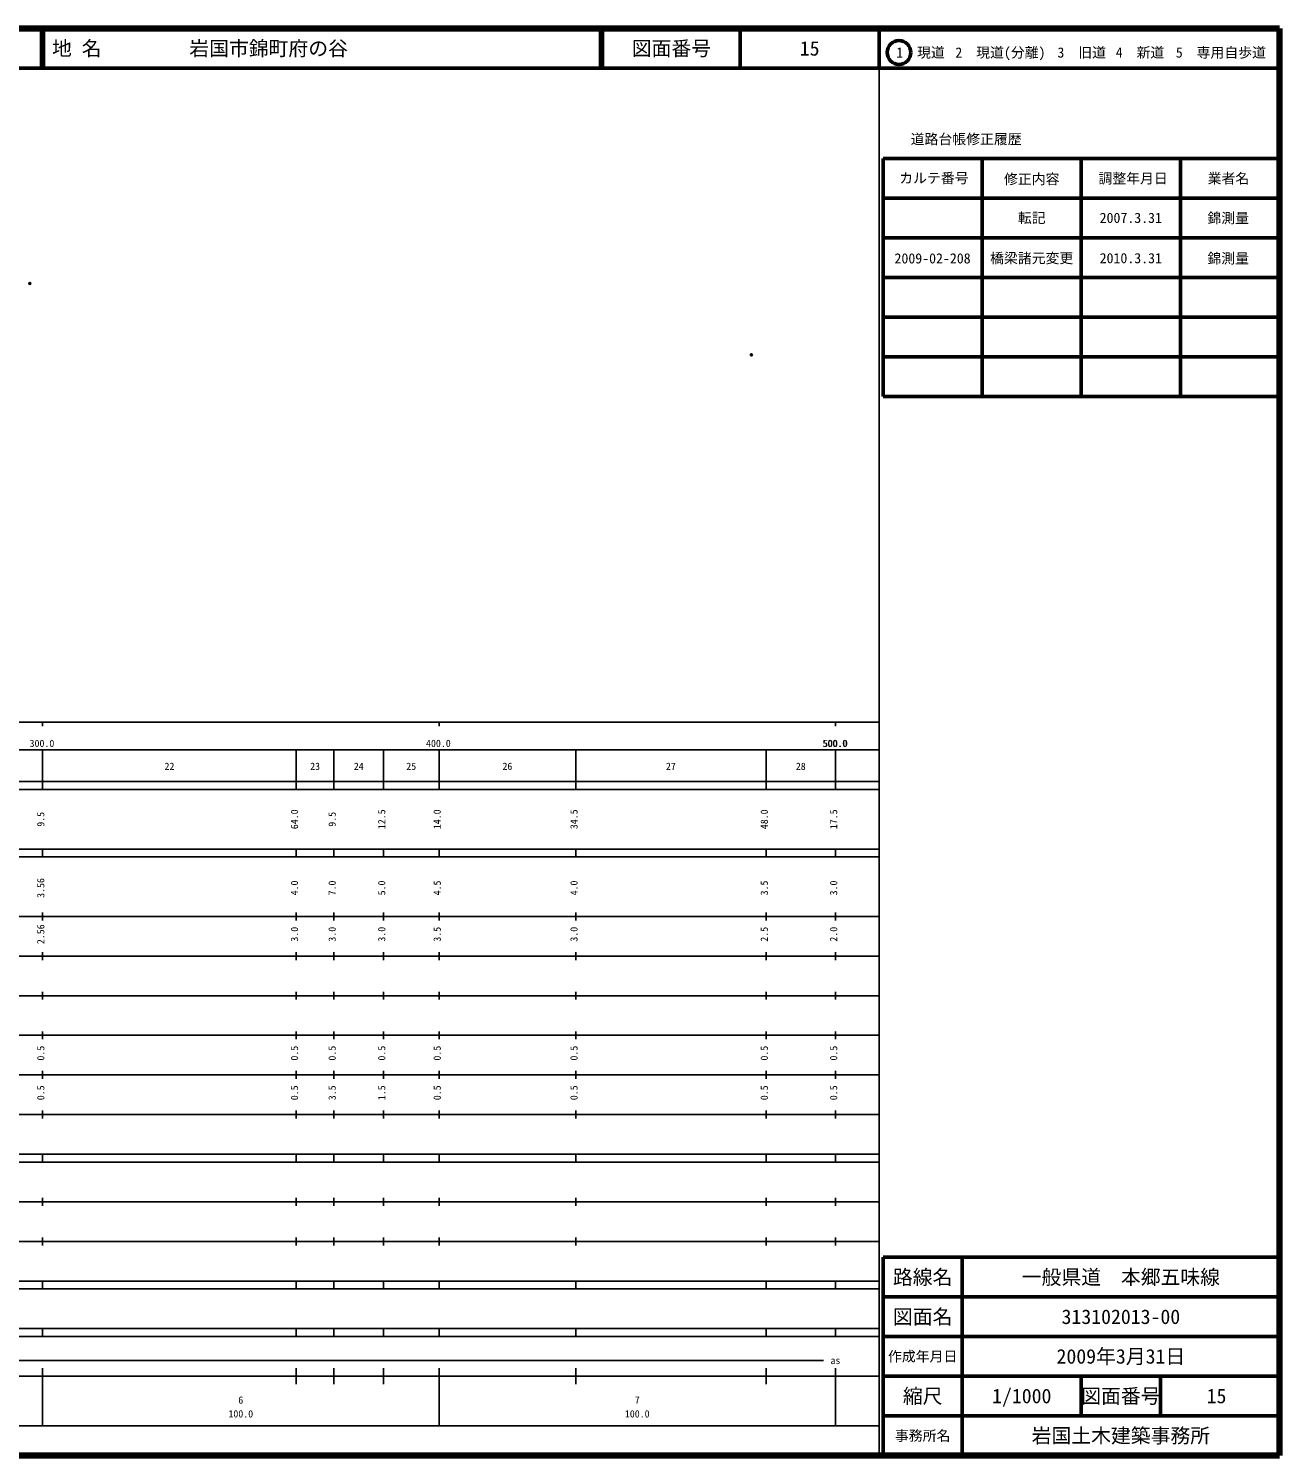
# Model space of a CAD drawing. Units: millimetres on the paper. Extents: x 40 to 680, y 20 to 380.
# Drawn here: x 364.5 to 680, y 20 to 380 of the extents above; entities that cross this region are included whole.
import ezdxf
from ezdxf.enums import TextEntityAlignment as Align

# ---------------------------------------------------------------- set-up
doc = ezdxf.new("R2010")
doc.units = ezdxf.units.MM
doc.header["$PDMODE"] = 32
doc.header["$PDSIZE"] = 0.5
doc.layers.add('M-OTRS', color=6, linetype='Continuous')
doc.layers.add('M-TTL-TXT', color=7, linetype='Continuous')
for name, color, linetype, lineweight in [('M-TTL', 2, 'Continuous', 140), ('M-TTL-BAND', 7, 'Continuous', 25), ('M-TTL-FRAM', 2, 'Continuous', 50), ('M-TTL-LINE', 7, 'Continuous', 50)]:
    doc.layers.add(name, color=color, linetype=linetype, lineweight=lineweight)
doc.styles.add('ＭＳ ゴシック', font='')
doc.styles.get('ＭＳ ゴシック').set_extended_font_data('MS Gothic')

msp = doc.modelspace()

# ---------------------------------------------------------------- linework, layer by layer
at = {"layer": 'M-OTRS'}
for p in [(364.796, 315.675), (546.786, 297.689)]:
    msp.add_point(p, dxfattribs=at)
at = {"layer": 'M-TTL'}
for p, q in [((680, 380), (40, 380)), ((680, 20), (680, 380)), ((40, 20), (680, 20))]:
    msp.add_line(p, q, dxfattribs=at)
at = {"layer": 'M-TTL-BAND'}
for p, q in [((579, 20), (579, 370)), ((40, 205), (579, 205)), ((368, 205), (368, 204)), ((468, 205), (468, 204)), ((568, 205), (568, 204)), ((68, 198), (579, 198)), ((368, 188), (368, 198)), ((432, 188), (432, 198)), ((441.5, 188), (441.5, 198)), ((454, 188), (454, 198)), ((468, 188), (468, 198)), ((502.5, 188), (502.5, 198)), ((550.5, 188), (550.5, 198)), ((568, 188), (568, 198)), ((40, 190), (579, 190)), ((40, 188), (579, 188)), ((40, 173), (579, 173)), ((368, 171), (368, 173)), ((432, 171), (432, 173)), ((441.5, 171), (441.5, 173)), ((454, 171), (454, 173)), ((468, 171), (468, 173)), ((502.5, 171), (502.5, 173)), ((550.5, 171), (550.5, 173)), ((568, 171), (568, 173)), ((40, 171), (579, 171)), ((40, 156), (579, 156)), ((368, 155), (368, 157)), ((432, 155), (432, 157)), ((441.5, 155), (441.5, 157)), ((454, 155), (454, 157)), ((468, 155), (468, 157)), ((502.5, 155), (502.5, 157)), ((550.5, 155), (550.5, 157)), ((568, 155), (568, 157)), ((46, 146), (579, 146)), ((368, 145), (368, 147)), ((432, 145), (432, 147)), ((441.5, 145), (441.5, 147)), ((454, 145), (454, 147)), ((468, 145), (468, 147)), ((502.5, 145), (502.5, 147)), ((550.5, 145), (550.5, 147)), ((568, 145), (568, 147)), ((368, 135), (368, 137)), ((432, 135), (432, 137)), ((441.5, 135), (441.5, 137)), ((454, 135), (454, 137)), ((468, 135), (468, 137)), ((502.5, 135), (502.5, 137)), ((550.5, 135), (550.5, 137)), ((568, 135), (568, 137)), ((52, 136), (579, 136)), ((46, 126), (579, 126)), ((368, 125), (368, 127)), ((432, 125), (432, 127)), ((441.5, 125), (441.5, 127)), ((454, 125), (454, 127)), ((468, 125), (468, 127)), ((502.5, 125), (502.5, 127)), ((550.5, 125), (550.5, 127)), ((568, 125), (568, 127)), ((52, 116), (579, 116)), ((368, 115), (368, 117)), ((432, 115), (432, 117)), ((441.5, 115), (441.5, 117)), ((454, 115), (454, 117)), ((468, 115), (468, 117)), ((502.5, 115), (502.5, 117)), ((550.5, 115), (550.5, 117)), ((568, 115), (568, 117)), ((46, 106), (579, 106)), ((368, 105), (368, 107)), ((432, 105), (432, 107)), ((441.5, 105), (441.5, 107)), ((454, 105), (454, 107)), ((468, 105), (468, 107)), ((502.5, 105), (502.5, 107)), ((550.5, 105), (550.5, 107)), ((568, 105), (568, 107)), ((40, 96), (579, 96)), ((40, 94), (579, 94)), ((368, 94), (368, 96)), ((432, 94), (432, 96)), ((441.5, 94), (441.5, 96)), ((454, 94), (454, 96)), ((468, 94), (468, 96)), ((502.5, 94), (502.5, 96)), ((550.5, 94), (550.5, 96)), ((568, 94), (568, 96)), ((49, 84), (579, 84)), ((368, 83), (368, 85)), ((432, 83), (432, 85)), ((441.5, 83), (441.5, 85)), ((454, 83), (454, 85)), ((468, 83), (468, 85)), ((502.5, 83), (502.5, 85)), ((550.5, 83), (550.5, 85)), ((568, 83), (568, 85)), ((40, 74), (579, 74)), ((368, 73), (368, 75)), ((432, 73), (432, 75)), ((441.5, 73), (441.5, 75)), ((454, 73), (454, 75)), ((468, 73), (468, 75)), ((502.5, 73), (502.5, 75)), ((550.5, 73), (550.5, 75)), ((568, 73), (568, 75)), ((40, 64), (579, 64)), ((40, 62), (579, 62)), ((368, 62), (368, 64)), ((432, 62), (432, 64)), ((441.5, 62), (441.5, 64)), ((454, 62), (454, 64)), ((468, 62), (468, 64)), ((502.5, 62), (502.5, 64)), ((550.5, 62), (550.5, 64)), ((568, 62), (568, 64)), ((40, 52), (579, 52)), ((368, 50), (368, 52)), ((432, 50), (432, 52)), ((441.5, 50), (441.5, 52)), ((454, 50), (454, 52)), ((468, 50), (468, 52)), ((502.5, 50), (502.5, 52)), ((550.5, 50), (550.5, 52)), ((568, 50), (568, 52)), ((40, 50), (579, 50)), ((71, 44), (565, 44)), ((40, 40), (579, 40)), ((368, 27.5), (368, 42)), ((432, 38), (432, 42)), ((441.5, 38), (441.5, 42)), ((454, 38), (454, 42)), ((468, 27.5), (468, 42)), ((502.5, 38), (502.5, 42)), ((550.5, 38), (550.5, 42)), ((568, 27.5), (568, 42)), ((68, 27.5), (579, 27.5))]:
    msp.add_line(p, q, dxfattribs=at)
at = {"layer": 'M-TTL-FRAM'}
for p, q in [((580, 347.197), (580, 287.197)), ((580, 347.197), (680, 347.197)), ((580, 287.197), (680, 287.197)), ((680, 70), (580, 70)), ((580, 70), (580, 20))]:
    msp.add_line(p, q, dxfattribs=at)
at = {"layer": 'M-TTL-LINE'}
for p, q in [((367.75, 380), (367.75, 370)), ((368.25, 380), (368.25, 370)), ((508.747, 380), (508.747, 370)), ((509.247, 380), (509.247, 370)), ((543.997, 380), (543.997, 370)), ((579, 380), (579, 370)), ((40, 370), (680, 370)), ((605, 347.197), (605, 287.197)), ((630, 347.197), (630, 287.197)), ((655, 347.197), (655, 287.197)), ((580, 337.197), (680, 337.197)), ((580, 327.197), (680, 327.197)), ((580, 317.197), (680, 317.197)), ((580, 307.197), (680, 307.197)), ((580, 297.197), (680, 297.197)), ((600, 70), (600, 20)), ((680, 60), (580, 60)), ((680, 50), (580, 50)), ((680, 40), (580, 40)), ((630, 40), (630, 30)), ((650, 40), (650, 30)), ((680, 30), (580, 30))]:
    msp.add_line(p, q, dxfattribs=at)
msp.add_circle((584.031, 373.958), 3, dxfattribs=at)

# ---------------------------------------------------------------- texts
at = {"layer": 'M-TTL-BAND', "style": 'ＭＳ ゴシック'}
for s, p in [('300.0', (367.844, 198.195)), ('400.0', (467.844, 198.195)), ('500.0', (567.844, 198.195)), ('500.0', (568, 198.195)), ('22', (400, 192.405)), ('23', (436.75, 192.405)), ('24', (447.75, 192.405)), ('25', (461, 192.405)), ('26', (485.25, 192.405)), ('27', (526.5, 192.405)), ('28', (559.25, 192.405)), ('as', (568, 42.5)), ('6', (418, 32.523)), ('7', (518, 32.523)), ('100.0', (418, 29.033)), ('100.0', (518, 29.033))]:
    msp.add_text(s, height=1.833, dxfattribs=at).set_placement(p, align=Align.BOTTOM_CENTER)
for s, p in [('9.5', (369, 180.5)), ('64.0', (433, 180.5)), ('9.5', (442.5, 180.5)), ('12.5', (455, 180.5)), ('14.0', (469, 180.5)), ('34.5', (503.5, 180.5)), ('48.0', (551.5, 180.5)), ('17.5', (569, 180.5)), ('3.56', (369, 163.174)), ('4.0', (433, 163.174)), ('7.0', (442.5, 163.174)), ('5.0', (455, 163.174)), ('4.5', (469, 163.174)), ('4.0', (503.5, 163.174)), ('3.5', (551.5, 163.174)), ('3.0', (569, 163.174)), ('2.56', (369, 151.5)), ('3.0', (433, 151.5)), ('3.0', (442.5, 151.5)), ('3.0', (455, 151.5)), ('3.5', (469, 151.5)), ('3.0', (503.5, 151.5)), ('2.5', (551.5, 151.5)), ('2.0', (569, 151.5)), ('0.5', (369, 121.5)), ('0.5', (433, 121.5)), ('0.5', (442.5, 121.5)), ('0.5', (455, 121.5)), ('0.5', (469, 121.5)), ('0.5', (503.5, 121.5)), ('0.5', (551.5, 121.5)), ('0.5', (569, 121.5)), ('0.5', (369, 111.5)), ('0.5', (433, 111.5)), ('3.5', (442.5, 111.5)), ('1.5', (455, 111.5)), ('0.5', (469, 111.5)), ('0.5', (503.5, 111.5)), ('0.5', (551.5, 111.5)), ('0.5', (569, 111.5))]:
    msp.add_text(s, height=1.833, rotation=90, dxfattribs=at).set_placement(p, align=Align.BOTTOM_CENTER)
at = {"layer": 'M-TTL-TXT', "style": 'ＭＳ ゴシック'}
for s, p in [('地 名', (370.38, 375)), ('岩国市錦町府の谷', (405.024, 375))]:
    msp.add_text(s, height=3.666, dxfattribs=at).set_placement(p, align=Align.MIDDLE_LEFT)
for s, height, p in [('図面番号', 3.666, (526.622, 375)), ('15', 3.666, (561.497, 375)), ('1\u3000現道', 2.566, (589.448, 373.958)), ('2\u3000現道(分離)', 2.566, (609.619, 373.958)), ('3\u3000旧道', 2.566, (630.121, 373.958)), ('4\u3000新道', 2.566, (644.824, 373.958)), ('5\u3000専用自歩道', 2.566, (665.228, 373.958)), ('道路台帳修正履歴', 2.566, (600.968, 352.113)), ('カルテ番号', 2.566, (592.839, 342.277)), ('修正内容', 2.566, (617.509, 342.023)), ('調整年月日', 2.566, (643.089, 342.197)), ('業者名', 2.566, (667.134, 342.197)), ('転記', 2.566, (617.5, 332.245)), ('2007.3.31', 2.566, (642.5, 332.245)), ('錦測量', 2.566, (667.077, 332.189)), ('2009-02-208', 2.566, (592.5, 322.017)), ('橋梁諸元変更', 2.566, (617.5, 322.074)), ('2010.3.31', 2.566, (642.5, 322.074)), ('錦測量', 2.566, (667.077, 322.017)), ('路線名', 3.666, (590, 65)), ('路線名', 3.666, (590, 65)), ('一般県道\u3000本郷五味線', 3.666, (640, 65)), ('図面名', 3.666, (590, 55)), ('図面名', 3.666, (590, 55)), ('313102013-00', 3.666, (640, 55)), ('2009年3月31日', 3.666, (640, 45)), ('作成年月日', 2.566, (590, 45)), ('作成年月日', 2.566, (590, 45)), ('縮尺', 3.666, (590, 35)), ('縮尺', 3.666, (590, 35)), ('1/1000', 3.666, (615, 35)), ('図面番号', 3.666, (640, 35)), ('図面番号', 3.666, (640, 35)), ('15', 3.666, (664.125, 35)), ('事務所名', 2.566, (590, 25)), ('事務所名', 2.566, (590, 25)), ('岩国土木建築事務所', 3.666, (640, 25))]:
    msp.add_text(s, height=height, dxfattribs=at).set_placement(p, align=Align.MIDDLE_CENTER)

doc.saveas('drawing.dxf')
